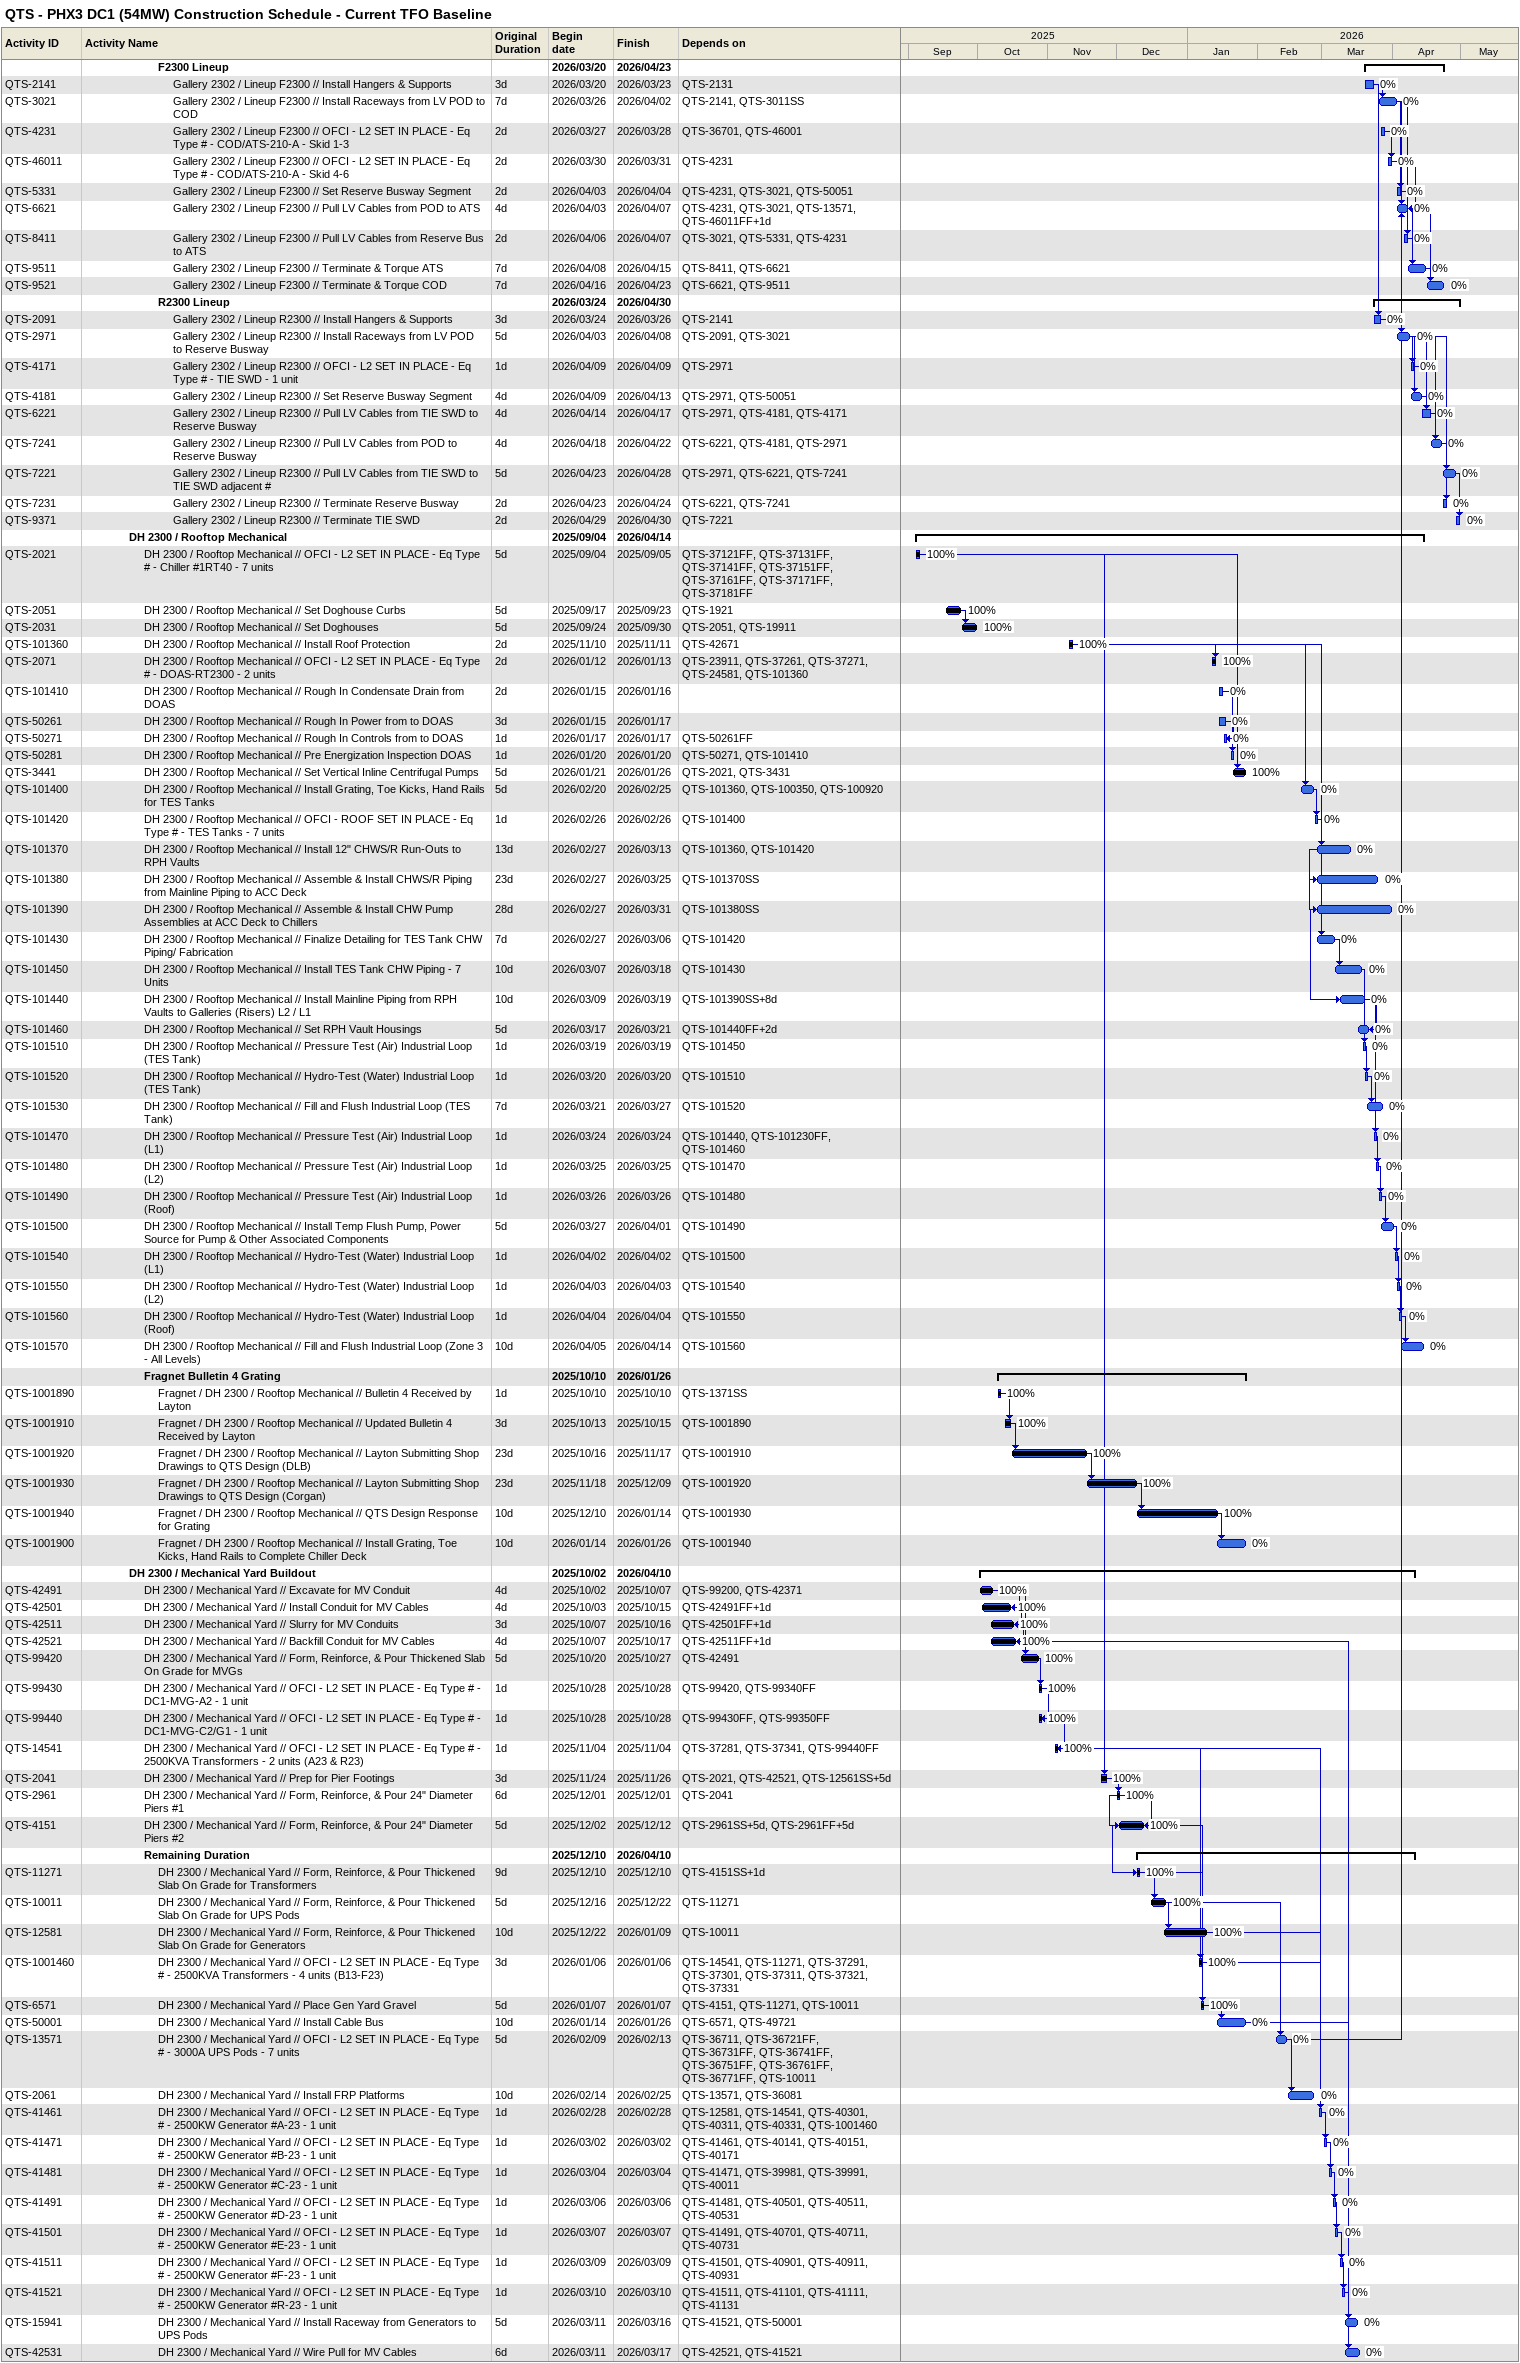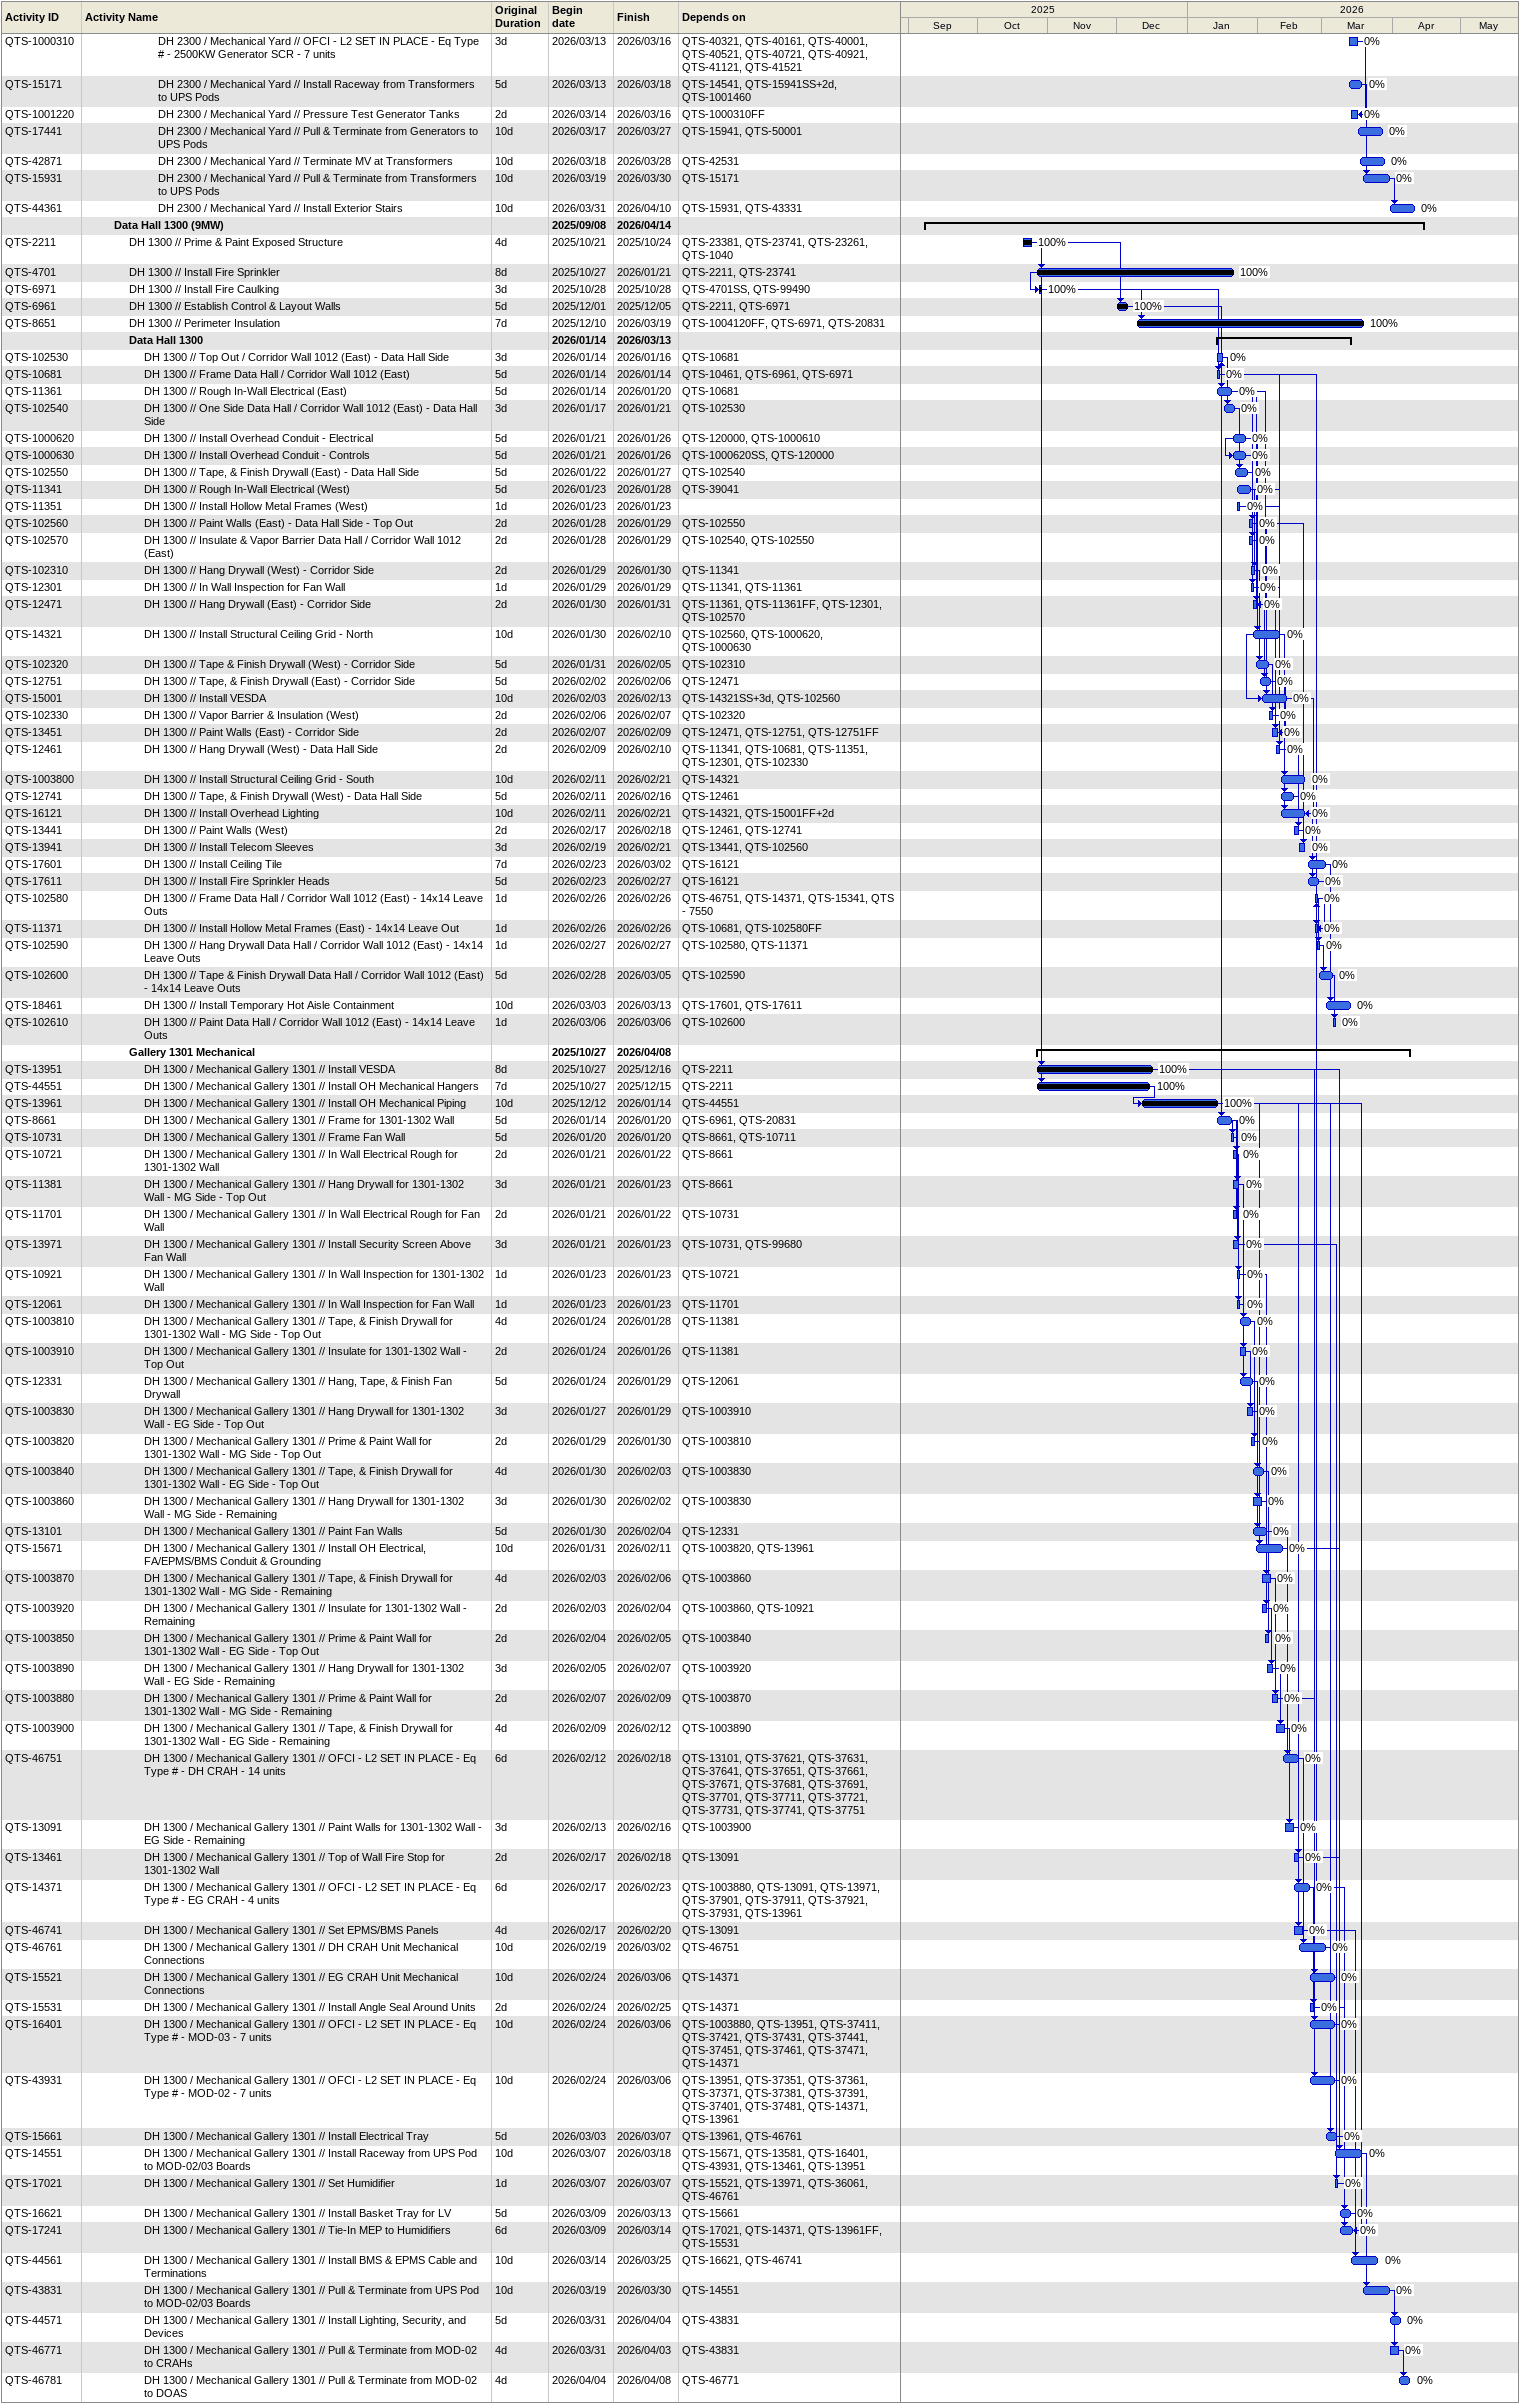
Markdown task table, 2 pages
QTS - PHX3 DC1 (54MW) Construction Schedule - Current TFO Baseline

| ID | Level | Task | Original duration | Start | Finish | Predecessors | % complete |
|---|---|---|---|---|---|---|---|
|  | 6 | **F2300 Lineup** |  | 2026-03-20 | 2026-04-23 |  |  |
| QTS-2141 | 7 | Gallery 2302 / Lineup F2300 // Install Hangers & Supports | 3d | 2026-03-20 | 2026-03-23 | QTS-2131 | 0 |
| QTS-3021 | 7 | Gallery 2302 / Lineup F2300 // Install Raceways from LV POD to COD | 7d | 2026-03-26 | 2026-04-02 | QTS-2141, QTS-3011SS | 0 |
| QTS-4231 | 7 | Gallery 2302 / Lineup F2300 // OFCI - L2 SET IN PLACE - Eq Type # - COD/ATS-210-A - Skid 1-3 | 2d | 2026-03-27 | 2026-03-28 | QTS-36701, QTS-46001 | 0 |
| QTS-46011 | 7 | Gallery 2302 / Lineup F2300 // OFCI - L2 SET IN PLACE - Eq Type # - COD/ATS-210-A - Skid 4-6 | 2d | 2026-03-30 | 2026-03-31 | QTS-4231 | 0 |
| QTS-5331 | 7 | Gallery 2302 / Lineup F2300 // Set Reserve Busway Segment | 2d | 2026-04-03 | 2026-04-04 | QTS-4231, QTS-3021, QTS-50051 | 0 |
| QTS-6621 | 7 | Gallery 2302 / Lineup F2300 // Pull LV Cables from POD to ATS | 4d | 2026-04-03 | 2026-04-07 | QTS-4231, QTS-3021, QTS-13571, QTS-46011FF+1d | 0 |
| QTS-8411 | 7 | Gallery 2302 / Lineup F2300 // Pull LV Cables from Reserve Bus to ATS | 2d | 2026-04-06 | 2026-04-07 | QTS-3021, QTS-5331, QTS-4231 | 0 |
| QTS-9511 | 7 | Gallery 2302 / Lineup F2300 // Terminate & Torque ATS | 7d | 2026-04-08 | 2026-04-15 | QTS-8411, QTS-6621 | 0 |
| QTS-9521 | 7 | Gallery 2302 / Lineup F2300 // Terminate & Torque COD | 7d | 2026-04-16 | 2026-04-23 | QTS-6621, QTS-9511 | 0 |
|  | 6 | **R2300 Lineup** |  | 2026-03-24 | 2026-04-30 |  |  |
| QTS-2091 | 7 | Gallery 2302 / Lineup R2300 // Install Hangers & Supports | 3d | 2026-03-24 | 2026-03-26 | QTS-2141 | 0 |
| QTS-2971 | 7 | Gallery 2302 / Lineup R2300 // Install Raceways from LV POD to Reserve Busway | 5d | 2026-04-03 | 2026-04-08 | QTS-2091, QTS-3021 | 0 |
| QTS-4171 | 7 | Gallery 2302 / Lineup R2300 // OFCI - L2 SET IN PLACE - Eq Type # - TIE SWD - 1 unit | 1d | 2026-04-09 | 2026-04-09 | QTS-2971 | 0 |
| QTS-4181 | 7 | Gallery 2302 / Lineup R2300 // Set Reserve Busway Segment | 4d | 2026-04-09 | 2026-04-13 | QTS-2971, QTS-50051 | 0 |
| QTS-6221 | 7 | Gallery 2302 / Lineup R2300 // Pull LV Cables from TIE SWD to Reserve Busway | 4d | 2026-04-14 | 2026-04-17 | QTS-2971, QTS-4181, QTS-4171 | 0 |
| QTS-7241 | 7 | Gallery 2302 / Lineup R2300 // Pull LV Cables from POD to Reserve Busway | 4d | 2026-04-18 | 2026-04-22 | QTS-6221, QTS-4181, QTS-2971 | 0 |
| QTS-7221 | 7 | Gallery 2302 / Lineup R2300 // Pull LV Cables from TIE SWD to TIE SWD adjacent # | 5d | 2026-04-23 | 2026-04-28 | QTS-2971, QTS-6221, QTS-7241 | 0 |
| QTS-7231 | 7 | Gallery 2302 / Lineup R2300 // Terminate Reserve Busway | 2d | 2026-04-23 | 2026-04-24 | QTS-6221, QTS-7241 | 0 |
| QTS-9371 | 7 | Gallery 2302 / Lineup R2300 // Terminate TIE SWD | 2d | 2026-04-29 | 2026-04-30 | QTS-7221 | 0 |
|  | 4 | **DH 2300 / Rooftop Mechanical** |  | 2025-09-04 | 2026-04-14 |  |  |
| QTS-2021 | 5 | DH 2300 / Rooftop Mechanical // OFCI - L2 SET IN PLACE - Eq Type # - Chiller #1RT40 - 7 units | 5d | 2025-09-04 | 2025-09-05 | QTS-37121FF, QTS-37131FF, QTS-37141FF, QTS-37151FF, QTS-37161FF, QTS-37171FF, QTS-37181FF | 100 |
| QTS-2051 | 5 | DH 2300 / Rooftop Mechanical // Set Doghouse Curbs | 5d | 2025-09-17 | 2025-09-23 | QTS-1921 | 100 |
| QTS-2031 | 5 | DH 2300 / Rooftop Mechanical // Set Doghouses | 5d | 2025-09-24 | 2025-09-30 | QTS-2051, QTS-19911 | 100 |
| QTS-101360 | 5 | DH 2300 / Rooftop Mechanical // Install Roof Protection | 2d | 2025-11-10 | 2025-11-11 | QTS-42671 | 100 |
| QTS-2071 | 5 | DH 2300 / Rooftop Mechanical // OFCI - L2 SET IN PLACE - Eq Type # - DOAS-RT2300 - 2 units | 2d | 2026-01-12 | 2026-01-13 | QTS-23911, QTS-37261, QTS-37271, QTS-24581, QTS-101360 | 100 |
| QTS-101410 | 5 | DH 2300 / Rooftop Mechanical // Rough In Condensate Drain from DOAS | 2d | 2026-01-15 | 2026-01-16 |  | 0 |
| QTS-50261 | 5 | DH 2300 / Rooftop Mechanical // Rough In Power from to DOAS | 3d | 2026-01-15 | 2026-01-17 |  | 0 |
| QTS-50271 | 5 | DH 2300 / Rooftop Mechanical // Rough In Controls from to DOAS | 1d | 2026-01-17 | 2026-01-17 | QTS-50261FF | 0 |
| QTS-50281 | 5 | DH 2300 / Rooftop Mechanical // Pre Energization Inspection DOAS | 1d | 2026-01-20 | 2026-01-20 | QTS-50271, QTS-101410 | 0 |
| QTS-3441 | 5 | DH 2300 / Rooftop Mechanical // Set Vertical Inline Centrifugal Pumps | 5d | 2026-01-21 | 2026-01-26 | QTS-2021, QTS-3431 | 100 |
| QTS-101400 | 5 | DH 2300 / Rooftop Mechanical // Install Grating, Toe Kicks, Hand Rails for TES Tanks | 5d | 2026-02-20 | 2026-02-25 | QTS-101360, QTS-100350, QTS-100920 | 0 |
| QTS-101420 | 5 | DH 2300 / Rooftop Mechanical // OFCI - ROOF SET IN PLACE - Eq Type # - TES Tanks - 7 units | 1d | 2026-02-26 | 2026-02-26 | QTS-101400 | 0 |
| QTS-101370 | 5 | DH 2300 / Rooftop Mechanical // Install 12" CHWS/R Run-Outs to RPH Vaults | 13d | 2026-02-27 | 2026-03-13 | QTS-101360, QTS-101420 | 0 |
| QTS-101380 | 5 | DH 2300 / Rooftop Mechanical // Assemble & Install CHWS/R Piping from Mainline Piping to ACC Deck | 23d | 2026-02-27 | 2026-03-25 | QTS-101370SS | 0 |
| QTS-101390 | 5 | DH 2300 / Rooftop Mechanical // Assemble & Install CHW Pump Assemblies at ACC Deck to Chillers | 28d | 2026-02-27 | 2026-03-31 | QTS-101380SS | 0 |
| QTS-101430 | 5 | DH 2300 / Rooftop Mechanical // Finalize Detailing for TES Tank CHW Piping/ Fabrication | 7d | 2026-02-27 | 2026-03-06 | QTS-101420 | 0 |
| QTS-101450 | 5 | DH 2300 / Rooftop Mechanical // Install TES Tank CHW Piping - 7 Units | 10d | 2026-03-07 | 2026-03-18 | QTS-101430 | 0 |
| QTS-101440 | 5 | DH 2300 / Rooftop Mechanical // Install Mainline Piping from RPH Vaults to Galleries (Risers) L2 / L1 | 10d | 2026-03-09 | 2026-03-19 | QTS-101390SS+8d | 0 |
| QTS-101460 | 5 | DH 2300 / Rooftop Mechanical // Set RPH Vault Housings | 5d | 2026-03-17 | 2026-03-21 | QTS-101440FF+2d | 0 |
| QTS-101510 | 5 | DH 2300 / Rooftop Mechanical // Pressure Test (Air) Industrial Loop (TES Tank) | 1d | 2026-03-19 | 2026-03-19 | QTS-101450 | 0 |
| QTS-101520 | 5 | DH 2300 / Rooftop Mechanical // Hydro-Test (Water) Industrial Loop (TES Tank) | 1d | 2026-03-20 | 2026-03-20 | QTS-101510 | 0 |
| QTS-101530 | 5 | DH 2300 / Rooftop Mechanical // Fill and Flush Industrial Loop (TES Tank) | 7d | 2026-03-21 | 2026-03-27 | QTS-101520 | 0 |
| QTS-101470 | 5 | DH 2300 / Rooftop Mechanical // Pressure Test (Air) Industrial Loop (L1) | 1d | 2026-03-24 | 2026-03-24 | QTS-101440, QTS-101230FF, QTS-101460 | 0 |
| QTS-101480 | 5 | DH 2300 / Rooftop Mechanical // Pressure Test (Air) Industrial Loop (L2) | 1d | 2026-03-25 | 2026-03-25 | QTS-101470 | 0 |
| QTS-101490 | 5 | DH 2300 / Rooftop Mechanical // Pressure Test (Air) Industrial Loop (Roof) | 1d | 2026-03-26 | 2026-03-26 | QTS-101480 | 0 |
| QTS-101500 | 5 | DH 2300 / Rooftop Mechanical // Install Temp Flush Pump, Power Source for Pump & Other Associated Components | 5d | 2026-03-27 | 2026-04-01 | QTS-101490 | 0 |
| QTS-101540 | 5 | DH 2300 / Rooftop Mechanical // Hydro-Test (Water) Industrial Loop (L1) | 1d | 2026-04-02 | 2026-04-02 | QTS-101500 | 0 |
| QTS-101550 | 5 | DH 2300 / Rooftop Mechanical // Hydro-Test (Water) Industrial Loop (L2) | 1d | 2026-04-03 | 2026-04-03 | QTS-101540 | 0 |
| QTS-101560 | 5 | DH 2300 / Rooftop Mechanical // Hydro-Test (Water) Industrial Loop (Roof) | 1d | 2026-04-04 | 2026-04-04 | QTS-101550 | 0 |
| QTS-101570 | 5 | DH 2300 / Rooftop Mechanical // Fill and Flush Industrial Loop (Zone 3 - All Levels) | 10d | 2026-04-05 | 2026-04-14 | QTS-101560 | 0 |
|  | 5 | **Fragnet Bulletin 4 Grating** |  | 2025-10-10 | 2026-01-26 |  |  |
| QTS-1001890 | 6 | Fragnet / DH 2300 / Rooftop Mechanical // Bulletin 4 Received by Layton | 1d | 2025-10-10 | 2025-10-10 | QTS-1371SS | 100 |
| QTS-1001910 | 6 | Fragnet / DH 2300 / Rooftop Mechanical // Updated Bulletin 4 Received by Layton | 3d | 2025-10-13 | 2025-10-15 | QTS-1001890 | 100 |
| QTS-1001920 | 6 | Fragnet / DH 2300 / Rooftop Mechanical // Layton Submitting Shop Drawings to QTS Design (DLB) | 23d | 2025-10-16 | 2025-11-17 | QTS-1001910 | 100 |
| QTS-1001930 | 6 | Fragnet / DH 2300 / Rooftop Mechanical // Layton Submitting Shop Drawings to QTS Design (Corgan) | 23d | 2025-11-18 | 2025-12-09 | QTS-1001920 | 100 |
| QTS-1001940 | 6 | Fragnet / DH 2300 / Rooftop Mechanical // QTS Design Response for Grating | 10d | 2025-12-10 | 2026-01-14 | QTS-1001930 | 100 |
| QTS-1001900 | 6 | Fragnet / DH 2300 / Rooftop Mechanical // Install Grating, Toe Kicks, Hand Rails to Complete Chiller Deck | 10d | 2026-01-14 | 2026-01-26 | QTS-1001940 | 0 |
|  | 4 | **DH 2300 / Mechanical Yard Buildout** |  | 2025-10-02 | 2026-04-10 |  |  |
| QTS-42491 | 5 | DH 2300 / Mechanical Yard // Excavate for MV Conduit | 4d | 2025-10-02 | 2025-10-07 | QTS-99200, QTS-42371 | 100 |
| QTS-42501 | 5 | DH 2300 / Mechanical Yard // Install Conduit for MV Cables | 4d | 2025-10-03 | 2025-10-15 | QTS-42491FF+1d | 100 |
| QTS-42511 | 5 | DH 2300 / Mechanical Yard // Slurry for MV Conduits | 3d | 2025-10-07 | 2025-10-16 | QTS-42501FF+1d | 100 |
| QTS-42521 | 5 | DH 2300 / Mechanical Yard // Backfill Conduit for MV Cables | 4d | 2025-10-07 | 2025-10-17 | QTS-42511FF+1d | 100 |
| QTS-99420 | 5 | DH 2300 / Mechanical Yard // Form, Reinforce, & Pour Thickened Slab On Grade for MVGs | 5d | 2025-10-20 | 2025-10-27 | QTS-42491 | 100 |
| QTS-99430 | 5 | DH 2300 / Mechanical Yard // OFCI - L2 SET IN PLACE - Eq Type # - DC1-MVG-A2 - 1 unit | 1d | 2025-10-28 | 2025-10-28 | QTS-99420, QTS-99340FF | 100 |
| QTS-99440 | 5 | DH 2300 / Mechanical Yard // OFCI - L2 SET IN PLACE - Eq Type # - DC1-MVG-C2/G1 - 1 unit | 1d | 2025-10-28 | 2025-10-28 | QTS-99430FF, QTS-99350FF | 100 |
| QTS-14541 | 5 | DH 2300 / Mechanical Yard // OFCI - L2 SET IN PLACE - Eq Type # - 2500KVA Transformers - 2 units (A23 & R23) | 1d | 2025-11-04 | 2025-11-04 | QTS-37281, QTS-37341, QTS-99440FF | 100 |
| QTS-2041 | 5 | DH 2300 / Mechanical Yard // Prep for Pier Footings | 3d | 2025-11-24 | 2025-11-26 | QTS-2021, QTS-42521, QTS-12561SS+5d | 100 |
| QTS-2961 | 5 | DH 2300 / Mechanical Yard // Form, Reinforce, & Pour 24" Diameter Piers #1 | 6d | 2025-12-01 | 2025-12-01 | QTS-2041 | 100 |
| QTS-4151 | 5 | DH 2300 / Mechanical Yard // Form, Reinforce, & Pour 24" Diameter Piers #2 | 5d | 2025-12-02 | 2025-12-12 | QTS-2961SS+5d, QTS-2961FF+5d | 100 |
|  | 5 | **Remaining Duration** |  | 2025-12-10 | 2026-04-10 |  |  |
| QTS-11271 | 6 | DH 2300 / Mechanical Yard // Form, Reinforce, & Pour Thickened Slab On Grade for Transformers | 9d | 2025-12-10 | 2025-12-10 | QTS-4151SS+1d | 100 |
| QTS-10011 | 6 | DH 2300 / Mechanical Yard // Form, Reinforce, & Pour Thickened Slab On Grade for UPS Pods | 5d | 2025-12-16 | 2025-12-22 | QTS-11271 | 100 |
| QTS-12581 | 6 | DH 2300 / Mechanical Yard // Form, Reinforce, & Pour Thickened Slab On Grade for Generators | 10d | 2025-12-22 | 2026-01-09 | QTS-10011 | 100 |
| QTS-1001460 | 6 | DH 2300 / Mechanical Yard // OFCI - L2 SET IN PLACE - Eq Type # - 2500KVA Transformers - 4 units (B13-F23) | 3d | 2026-01-06 | 2026-01-06 | QTS-14541, QTS-11271, QTS-37291, QTS-37301, QTS-37311, QTS-37321, QTS-37331 | 100 |
| QTS-6571 | 6 | DH 2300 / Mechanical Yard // Place Gen Yard Gravel | 5d | 2026-01-07 | 2026-01-07 | QTS-4151, QTS-11271, QTS-10011 | 100 |
| QTS-50001 | 6 | DH 2300 / Mechanical Yard // Install Cable Bus | 10d | 2026-01-14 | 2026-01-26 | QTS-6571, QTS-49721 | 0 |
| QTS-13571 | 6 | DH 2300 / Mechanical Yard // OFCI - L2 SET IN PLACE - Eq Type # - 3000A UPS Pods - 7 units | 5d | 2026-02-09 | 2026-02-13 | QTS-36711, QTS-36721FF, QTS-36731FF, QTS-36741FF, QTS-36751FF, QTS-36761FF, QTS-36771FF, QTS-10011 | 0 |
| QTS-2061 | 6 | DH 2300 / Mechanical Yard // Install FRP Platforms | 10d | 2026-02-14 | 2026-02-25 | QTS-13571, QTS-36081 | 0 |
| QTS-41461 | 6 | DH 2300 / Mechanical Yard // OFCI - L2 SET IN PLACE - Eq Type # - 2500KW Generator #A-23 - 1 unit | 1d | 2026-02-28 | 2026-02-28 | QTS-12581, QTS-14541, QTS-40301, QTS-40311, QTS-40331, QTS-1001460 | 0 |
| QTS-41471 | 6 | DH 2300 / Mechanical Yard // OFCI - L2 SET IN PLACE - Eq Type # - 2500KW Generator #B-23 - 1 unit | 1d | 2026-03-02 | 2026-03-02 | QTS-41461, QTS-40141, QTS-40151, QTS-40171 | 0 |
| QTS-41481 | 6 | DH 2300 / Mechanical Yard // OFCI - L2 SET IN PLACE - Eq Type # - 2500KW Generator #C-23 - 1 unit | 1d | 2026-03-04 | 2026-03-04 | QTS-41471, QTS-39981, QTS-39991, QTS-40011 | 0 |
| QTS-41491 | 6 | DH 2300 / Mechanical Yard // OFCI - L2 SET IN PLACE - Eq Type # - 2500KW Generator #D-23 - 1 unit | 1d | 2026-03-06 | 2026-03-06 | QTS-41481, QTS-40501, QTS-40511, QTS-40531 | 0 |
| QTS-41501 | 6 | DH 2300 / Mechanical Yard // OFCI - L2 SET IN PLACE - Eq Type # - 2500KW Generator #E-23 - 1 unit | 1d | 2026-03-07 | 2026-03-07 | QTS-41491, QTS-40701, QTS-40711, QTS-40731 | 0 |
| QTS-41511 | 6 | DH 2300 / Mechanical Yard // OFCI - L2 SET IN PLACE - Eq Type # - 2500KW Generator #F-23 - 1 unit | 1d | 2026-03-09 | 2026-03-09 | QTS-41501, QTS-40901, QTS-40911, QTS-40931 | 0 |
| QTS-41521 | 6 | DH 2300 / Mechanical Yard // OFCI - L2 SET IN PLACE - Eq Type # - 2500KW Generator #R-23 - 1 unit | 1d | 2026-03-10 | 2026-03-10 | QTS-41511, QTS-41101, QTS-41111, QTS-41131 | 0 |
| QTS-15941 | 6 | DH 2300 / Mechanical Yard // Install Raceway from Generators to UPS Pods | 5d | 2026-03-11 | 2026-03-16 | QTS-41521, QTS-50001 | 0 |
| QTS-42531 | 6 | DH 2300 / Mechanical Yard // Wire Pull for MV Cables | 6d | 2026-03-11 | 2026-03-17 | QTS-42521, QTS-41521 | 0 |
| QTS-1000310 | 6 | DH 2300 / Mechanical Yard // OFCI - L2 SET IN PLACE - Eq Type # - 2500KW Generator SCR - 7 units | 3d | 2026-03-13 | 2026-03-16 | QTS-40321, QTS-40161, QTS-40001, QTS-40521, QTS-40721, QTS-40921, QTS-41121, QTS-41521 | 0 |
| QTS-15171 | 6 | DH 2300 / Mechanical Yard // Install Raceway from Transformers to UPS Pods | 5d | 2026-03-13 | 2026-03-18 | QTS-14541, QTS-15941SS+2d, QTS-1001460 | 0 |
| QTS-1001220 | 6 | DH 2300 / Mechanical Yard // Pressure Test Generator Tanks | 2d | 2026-03-14 | 2026-03-16 | QTS-1000310FF | 0 |
| QTS-17441 | 6 | DH 2300 / Mechanical Yard // Pull & Terminate from Generators to UPS Pods | 10d | 2026-03-17 | 2026-03-27 | QTS-15941, QTS-50001 | 0 |
| QTS-42871 | 6 | DH 2300 / Mechanical Yard // Terminate MV at Transformers | 10d | 2026-03-18 | 2026-03-28 | QTS-42531 | 0 |
| QTS-15931 | 6 | DH 2300 / Mechanical Yard // Pull & Terminate from Transformers to UPS Pods | 10d | 2026-03-19 | 2026-03-30 | QTS-15171 | 0 |
| QTS-44361 | 6 | DH 2300 / Mechanical Yard // Install Exterior Stairs | 10d | 2026-03-31 | 2026-04-10 | QTS-15931, QTS-43331 | 0 |
|  | 3 | **Data Hall 1300 (9MW)** |  | 2025-09-08 | 2026-04-14 |  |  |
| QTS-2211 | 4 | DH 1300 // Prime & Paint Exposed Structure | 4d | 2025-10-21 | 2025-10-24 | QTS-23381, QTS-23741, QTS-23261, QTS-1040 | 100 |
| QTS-4701 | 4 | DH 1300 // Install Fire Sprinkler | 8d | 2025-10-27 | 2026-01-21 | QTS-2211, QTS-23741 | 100 |
| QTS-6971 | 4 | DH 1300 // Install Fire Caulking | 3d | 2025-10-28 | 2025-10-28 | QTS-4701SS, QTS-99490 | 100 |
| QTS-6961 | 4 | DH 1300 // Establish Control & Layout Walls | 5d | 2025-12-01 | 2025-12-05 | QTS-2211, QTS-6971 | 100 |
| QTS-8651 | 4 | DH 1300 // Perimeter Insulation | 7d | 2025-12-10 | 2026-03-19 | QTS-1004120FF, QTS-6971, QTS-20831 | 100 |
|  | 4 | **Data Hall 1300** |  | 2026-01-14 | 2026-03-13 |  |  |
| QTS-102530 | 5 | DH 1300 // Top Out / Corridor Wall 1012 (East) - Data Hall Side | 3d | 2026-01-14 | 2026-01-16 | QTS-10681 | 0 |
| QTS-10681 | 5 | DH 1300 // Frame Data Hall / Corridor Wall 1012 (East) | 5d | 2026-01-14 | 2026-01-14 | QTS-10461, QTS-6961, QTS-6971 | 0 |
| QTS-11361 | 5 | DH 1300 // Rough In-Wall Electrical (East) | 5d | 2026-01-14 | 2026-01-20 | QTS-10681 | 0 |
| QTS-102540 | 5 | DH 1300 // One Side Data Hall / Corridor Wall 1012 (East) - Data Hall Side | 3d | 2026-01-17 | 2026-01-21 | QTS-102530 | 0 |
| QTS-1000620 | 5 | DH 1300 // Install Overhead Conduit - Electrical | 5d | 2026-01-21 | 2026-01-26 | QTS-120000, QTS-1000610 | 0 |
| QTS-1000630 | 5 | DH 1300 // Install Overhead Conduit - Controls | 5d | 2026-01-21 | 2026-01-26 | QTS-1000620SS, QTS-120000 | 0 |
| QTS-102550 | 5 | DH 1300 // Tape, & Finish Drywall (East) - Data Hall Side | 5d | 2026-01-22 | 2026-01-27 | QTS-102540 | 0 |
| QTS-11341 | 5 | DH 1300 // Rough In-Wall Electrical (West) | 5d | 2026-01-23 | 2026-01-28 | QTS-39041 | 0 |
| QTS-11351 | 5 | DH 1300 // Install Hollow Metal Frames (West) | 1d | 2026-01-23 | 2026-01-23 |  | 0 |
| QTS-102560 | 5 | DH 1300 // Paint Walls (East) - Data Hall Side - Top Out | 2d | 2026-01-28 | 2026-01-29 | QTS-102550 | 0 |
| QTS-102570 | 5 | DH 1300 // Insulate & Vapor Barrier Data Hall / Corridor Wall 1012 (East) | 2d | 2026-01-28 | 2026-01-29 | QTS-102540, QTS-102550 | 0 |
| QTS-102310 | 5 | DH 1300 // Hang Drywall (West) - Corridor Side | 2d | 2026-01-29 | 2026-01-30 | QTS-11341 | 0 |
| QTS-12301 | 5 | DH 1300 // In Wall Inspection for Fan Wall | 1d | 2026-01-29 | 2026-01-29 | QTS-11341, QTS-11361 | 0 |
| QTS-12471 | 5 | DH 1300 // Hang Drywall (East) - Corridor Side | 2d | 2026-01-30 | 2026-01-31 | QTS-11361, QTS-11361FF, QTS-12301, QTS-102570 | 0 |
| QTS-14321 | 5 | DH 1300 // Install Structural Ceiling Grid - North | 10d | 2026-01-30 | 2026-02-10 | QTS-102560, QTS-1000620, QTS-1000630 | 0 |
| QTS-102320 | 5 | DH 1300 // Tape & Finish Drywall (West) - Corridor Side | 5d | 2026-01-31 | 2026-02-05 | QTS-102310 | 0 |
| QTS-12751 | 5 | DH 1300 // Tape, & Finish Drywall (East) - Corridor Side | 5d | 2026-02-02 | 2026-02-06 | QTS-12471 | 0 |
| QTS-15001 | 5 | DH 1300 // Install VESDA | 10d | 2026-02-03 | 2026-02-13 | QTS-14321SS+3d, QTS-102560 | 0 |
| QTS-102330 | 5 | DH 1300 // Vapor Barrier & Insulation (West) | 2d | 2026-02-06 | 2026-02-07 | QTS-102320 | 0 |
| QTS-13451 | 5 | DH 1300 // Paint Walls (East) - Corridor Side | 2d | 2026-02-07 | 2026-02-09 | QTS-12471, QTS-12751, QTS-12751FF | 0 |
| QTS-12461 | 5 | DH 1300 // Hang Drywall (West) - Data Hall Side | 2d | 2026-02-09 | 2026-02-10 | QTS-11341, QTS-10681, QTS-11351, QTS-12301, QTS-102330 | 0 |
| QTS-1003800 | 5 | DH 1300 // Install Structural Ceiling Grid - South | 10d | 2026-02-11 | 2026-02-21 | QTS-14321 | 0 |
| QTS-12741 | 5 | DH 1300 // Tape, & Finish Drywall (West) - Data Hall Side | 5d | 2026-02-11 | 2026-02-16 | QTS-12461 | 0 |
| QTS-16121 | 5 | DH 1300 // Install Overhead Lighting | 10d | 2026-02-11 | 2026-02-21 | QTS-14321, QTS-15001FF+2d | 0 |
| QTS-13441 | 5 | DH 1300 // Paint Walls (West) | 2d | 2026-02-17 | 2026-02-18 | QTS-12461, QTS-12741 | 0 |
| QTS-13941 | 5 | DH 1300 // Install Telecom Sleeves | 3d | 2026-02-19 | 2026-02-21 | QTS-13441, QTS-102560 | 0 |
| QTS-17601 | 5 | DH 1300 // Install Ceiling Tile | 7d | 2026-02-23 | 2026-03-02 | QTS-16121 | 0 |
| QTS-17611 | 5 | DH 1300 // Install Fire Sprinkler Heads | 5d | 2026-02-23 | 2026-02-27 | QTS-16121 | 0 |
| QTS-102580 | 5 | DH 1300 // Frame Data Hall / Corridor Wall 1012 (East) - 14x14 Leave Outs | 1d | 2026-02-26 | 2026-02-26 | QTS-46751, QTS-14371, QTS-15341, QTS - 7550 | 0 |
| QTS-11371 | 5 | DH 1300 // Install Hollow Metal Frames (East) - 14x14 Leave Out | 1d | 2026-02-26 | 2026-02-26 | QTS-10681, QTS-102580FF | 0 |
| QTS-102590 | 5 | DH 1300 // Hang Drywall Data Hall / Corridor Wall 1012 (East) - 14x14 Leave Outs | 1d | 2026-02-27 | 2026-02-27 | QTS-102580, QTS-11371 | 0 |
| QTS-102600 | 5 | DH 1300 // Tape & Finish Drywall Data Hall / Corridor Wall 1012 (East) - 14x14 Leave Outs | 5d | 2026-02-28 | 2026-03-05 | QTS-102590 | 0 |
| QTS-18461 | 5 | DH 1300 // Install Temporary Hot Aisle Containment | 10d | 2026-03-03 | 2026-03-13 | QTS-17601, QTS-17611 | 0 |
| QTS-102610 | 5 | DH 1300 // Paint Data Hall / Corridor Wall 1012 (East) - 14x14 Leave Outs | 1d | 2026-03-06 | 2026-03-06 | QTS-102600 | 0 |
|  | 4 | **Gallery 1301 Mechanical** |  | 2025-10-27 | 2026-04-08 |  |  |
| QTS-13951 | 5 | DH 1300 / Mechanical Gallery 1301 // Install VESDA | 8d | 2025-10-27 | 2025-12-16 | QTS-2211 | 100 |
| QTS-44551 | 5 | DH 1300 / Mechanical Gallery 1301 // Install OH Mechanical Hangers | 7d | 2025-10-27 | 2025-12-15 | QTS-2211 | 100 |
| QTS-13961 | 5 | DH 1300 / Mechanical Gallery 1301 // Install OH Mechanical Piping | 10d | 2025-12-12 | 2026-01-14 | QTS-44551 | 100 |
| QTS-8661 | 5 | DH 1300 / Mechanical Gallery 1301 // Frame for 1301-1302 Wall | 5d | 2026-01-14 | 2026-01-20 | QTS-6961, QTS-20831 | 0 |
| QTS-10731 | 5 | DH 1300 / Mechanical Gallery 1301 // Frame Fan Wall | 5d | 2026-01-20 | 2026-01-20 | QTS-8661, QTS-10711 | 0 |
| QTS-10721 | 5 | DH 1300 / Mechanical Gallery 1301 // In Wall Electrical Rough for 1301-1302 Wall | 2d | 2026-01-21 | 2026-01-22 | QTS-8661 | 0 |
| QTS-11381 | 5 | DH 1300 / Mechanical Gallery 1301 // Hang Drywall for 1301-1302 Wall - MG Side - Top Out | 3d | 2026-01-21 | 2026-01-23 | QTS-8661 | 0 |
| QTS-11701 | 5 | DH 1300 / Mechanical Gallery 1301 // In Wall Electrical Rough for Fan Wall | 2d | 2026-01-21 | 2026-01-22 | QTS-10731 | 0 |
| QTS-13971 | 5 | DH 1300 / Mechanical Gallery 1301 // Install Security Screen Above Fan Wall | 3d | 2026-01-21 | 2026-01-23 | QTS-10731, QTS-99680 | 0 |
| QTS-10921 | 5 | DH 1300 / Mechanical Gallery 1301 // In Wall Inspection for 1301-1302 Wall | 1d | 2026-01-23 | 2026-01-23 | QTS-10721 | 0 |
| QTS-12061 | 5 | DH 1300 / Mechanical Gallery 1301 // In Wall Inspection for Fan Wall | 1d | 2026-01-23 | 2026-01-23 | QTS-11701 | 0 |
| QTS-1003810 | 5 | DH 1300 / Mechanical Gallery 1301 // Tape, & Finish Drywall for 1301-1302 Wall - MG Side - Top Out | 4d | 2026-01-24 | 2026-01-28 | QTS-11381 | 0 |
| QTS-1003910 | 5 | DH 1300 / Mechanical Gallery 1301 // Insulate for 1301-1302 Wall - Top Out | 2d | 2026-01-24 | 2026-01-26 | QTS-11381 | 0 |
| QTS-12331 | 5 | DH 1300 / Mechanical Gallery 1301 // Hang, Tape, & Finish Fan Drywall | 5d | 2026-01-24 | 2026-01-29 | QTS-12061 | 0 |
| QTS-1003830 | 5 | DH 1300 / Mechanical Gallery 1301 // Hang Drywall for 1301-1302 Wall - EG Side - Top Out | 3d | 2026-01-27 | 2026-01-29 | QTS-1003910 | 0 |
| QTS-1003820 | 5 | DH 1300 / Mechanical Gallery 1301 // Prime & Paint Wall for 1301-1302 Wall - MG Side - Top Out | 2d | 2026-01-29 | 2026-01-30 | QTS-1003810 | 0 |
| QTS-1003840 | 5 | DH 1300 / Mechanical Gallery 1301 // Tape, & Finish Drywall for 1301-1302 Wall - EG Side - Top Out | 4d | 2026-01-30 | 2026-02-03 | QTS-1003830 | 0 |
| QTS-1003860 | 5 | DH 1300 / Mechanical Gallery 1301 // Hang Drywall for 1301-1302 Wall - MG Side - Remaining | 3d | 2026-01-30 | 2026-02-02 | QTS-1003830 | 0 |
| QTS-13101 | 5 | DH 1300 / Mechanical Gallery 1301 // Paint Fan Walls | 5d | 2026-01-30 | 2026-02-04 | QTS-12331 | 0 |
| QTS-15671 | 5 | DH 1300 / Mechanical Gallery 1301 // Install OH Electrical, FA/EPMS/BMS Conduit & Grounding | 10d | 2026-01-31 | 2026-02-11 | QTS-1003820, QTS-13961 | 0 |
| QTS-1003870 | 5 | DH 1300 / Mechanical Gallery 1301 // Tape, & Finish Drywall for 1301-1302 Wall - MG Side - Remaining | 4d | 2026-02-03 | 2026-02-06 | QTS-1003860 | 0 |
| QTS-1003920 | 5 | DH 1300 / Mechanical Gallery 1301 // Insulate for 1301-1302 Wall - Remaining | 2d | 2026-02-03 | 2026-02-04 | QTS-1003860, QTS-10921 | 0 |
| QTS-1003850 | 5 | DH 1300 / Mechanical Gallery 1301 // Prime & Paint Wall for 1301-1302 Wall - EG Side - Top Out | 2d | 2026-02-04 | 2026-02-05 | QTS-1003840 | 0 |
| QTS-1003890 | 5 | DH 1300 / Mechanical Gallery 1301 // Hang Drywall for 1301-1302 Wall - EG Side - Remaining | 3d | 2026-02-05 | 2026-02-07 | QTS-1003920 | 0 |
| QTS-1003880 | 5 | DH 1300 / Mechanical Gallery 1301 // Prime & Paint Wall for 1301-1302 Wall - MG Side - Remaining | 2d | 2026-02-07 | 2026-02-09 | QTS-1003870 | 0 |
| QTS-1003900 | 5 | DH 1300 / Mechanical Gallery 1301 // Tape, & Finish Drywall for 1301-1302 Wall - EG Side - Remaining | 4d | 2026-02-09 | 2026-02-12 | QTS-1003890 | 0 |
| QTS-46751 | 5 | DH 1300 / Mechanical Gallery 1301 // OFCI - L2 SET IN PLACE - Eq Type # - DH CRAH - 14 units | 6d | 2026-02-12 | 2026-02-18 | QTS-13101, QTS-37621, QTS-37631, QTS-37641, QTS-37651, QTS-37661, QTS-37671, QTS-37681, QTS-37691, QTS-37701, QTS-37711, QTS-37721, QTS-37731, QTS-37741, QTS-37751 | 0 |
| QTS-13091 | 5 | DH 1300 / Mechanical Gallery 1301 // Paint Walls for 1301-1302 Wall - EG Side - Remaining | 3d | 2026-02-13 | 2026-02-16 | QTS-1003900 | 0 |
| QTS-13461 | 5 | DH 1300 / Mechanical Gallery 1301 // Top of Wall Fire Stop for 1301-1302 Wall | 2d | 2026-02-17 | 2026-02-18 | QTS-13091 | 0 |
| QTS-14371 | 5 | DH 1300 / Mechanical Gallery 1301 // OFCI - L2 SET IN PLACE - Eq Type # - EG CRAH - 4 units | 6d | 2026-02-17 | 2026-02-23 | QTS-1003880, QTS-13091, QTS-13971, QTS-37901, QTS-37911, QTS-37921, QTS-37931, QTS-13961 | 0 |
| QTS-46741 | 5 | DH 1300 / Mechanical Gallery 1301 // Set EPMS/BMS Panels | 4d | 2026-02-17 | 2026-02-20 | QTS-13091 | 0 |
| QTS-46761 | 5 | DH 1300 / Mechanical Gallery 1301 // DH CRAH Unit Mechanical Connections | 10d | 2026-02-19 | 2026-03-02 | QTS-46751 | 0 |
| QTS-15521 | 5 | DH 1300 / Mechanical Gallery 1301 // EG CRAH Unit Mechanical Connections | 10d | 2026-02-24 | 2026-03-06 | QTS-14371 | 0 |
| QTS-15531 | 5 | DH 1300 / Mechanical Gallery 1301 // Install Angle Seal Around Units | 2d | 2026-02-24 | 2026-02-25 | QTS-14371 | 0 |
| QTS-16401 | 5 | DH 1300 / Mechanical Gallery 1301 // OFCI - L2 SET IN PLACE - Eq Type # - MOD-03 - 7 units | 10d | 2026-02-24 | 2026-03-06 | QTS-1003880, QTS-13951, QTS-37411, QTS-37421, QTS-37431, QTS-37441, QTS-37451, QTS-37461, QTS-37471, QTS-14371 | 0 |
| QTS-43931 | 5 | DH 1300 / Mechanical Gallery 1301 // OFCI - L2 SET IN PLACE - Eq Type # - MOD-02 - 7 units | 10d | 2026-02-24 | 2026-03-06 | QTS-13951, QTS-37351, QTS-37361, QTS-37371, QTS-37381, QTS-37391, QTS-37401, QTS-37481, QTS-14371, QTS-13961 | 0 |
| QTS-15661 | 5 | DH 1300 / Mechanical Gallery 1301 // Install Electrical Tray | 5d | 2026-03-03 | 2026-03-07 | QTS-13961, QTS-46761 | 0 |
| QTS-14551 | 5 | DH 1300 / Mechanical Gallery 1301 // Install Raceway from UPS Pod to MOD-02/03 Boards | 10d | 2026-03-07 | 2026-03-18 | QTS-15671, QTS-13581, QTS-16401, QTS-43931, QTS-13461, QTS-13951 | 0 |
| QTS-17021 | 5 | DH 1300 / Mechanical Gallery 1301 // Set Humidifier | 1d | 2026-03-07 | 2026-03-07 | QTS-15521, QTS-13971, QTS-36061, QTS-46761 | 0 |
| QTS-16621 | 5 | DH 1300 / Mechanical Gallery 1301 // Install Basket Tray for LV | 5d | 2026-03-09 | 2026-03-13 | QTS-15661 | 0 |
| QTS-17241 | 5 | DH 1300 / Mechanical Gallery 1301 // Tie-In MEP to Humidifiers | 6d | 2026-03-09 | 2026-03-14 | QTS-17021, QTS-14371, QTS-13961FF, QTS-15531 | 0 |
| QTS-44561 | 5 | DH 1300 / Mechanical Gallery 1301 // Install BMS & EPMS Cable and Terminations | 10d | 2026-03-14 | 2026-03-25 | QTS-16621, QTS-46741 | 0 |
| QTS-43831 | 5 | DH 1300 / Mechanical Gallery 1301 // Pull & Terminate from UPS Pod to MOD-02/03 Boards | 10d | 2026-03-19 | 2026-03-30 | QTS-14551 | 0 |
| QTS-44571 | 5 | DH 1300 / Mechanical Gallery 1301 // Install Lighting, Security, and Devices | 5d | 2026-03-31 | 2026-04-04 | QTS-43831 | 0 |
| QTS-46771 | 5 | DH 1300 / Mechanical Gallery 1301 // Pull & Terminate from MOD-02 to CRAHs | 4d | 2026-03-31 | 2026-04-03 | QTS-43831 | 0 |
| QTS-46781 | 5 | DH 1300 / Mechanical Gallery 1301 // Pull & Terminate from MOD-02 to DOAS | 4d | 2026-04-04 | 2026-04-08 | QTS-46771 | 0 |
